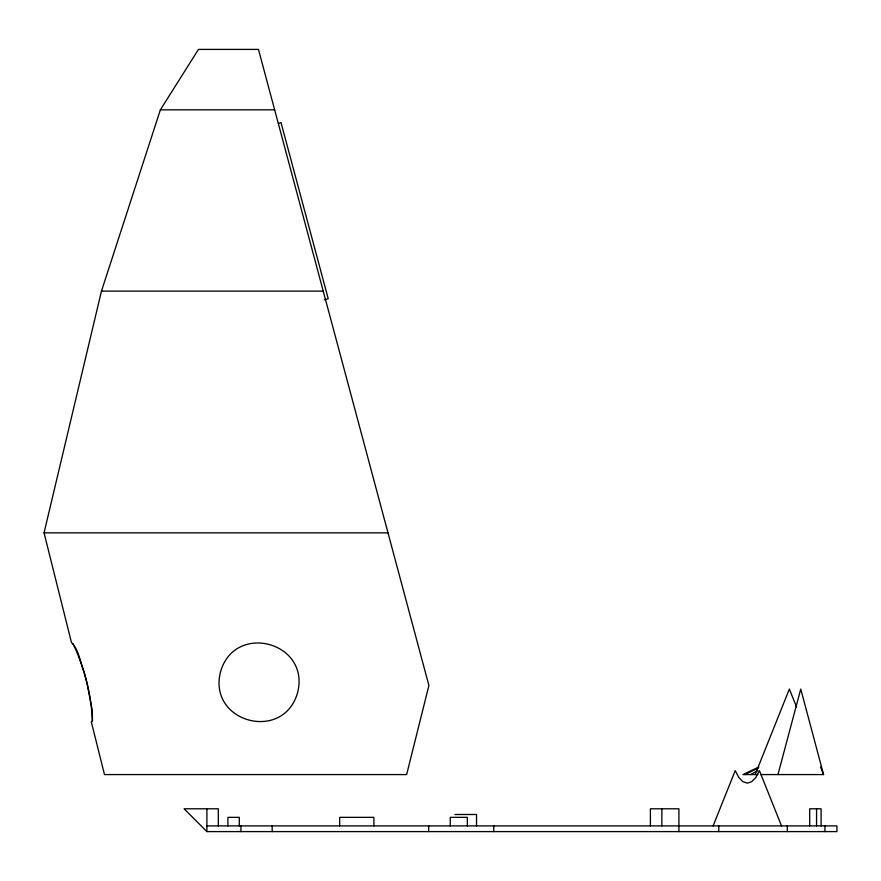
<?xml version="1.0" encoding="UTF-8"?>
<svg xmlns="http://www.w3.org/2000/svg" width="881" height="881" viewBox="0 0 881 881"><rect width="100%" height="100%" fill="white"/><g stroke="black" fill="none" stroke-linecap="round" stroke-linejoin="round"><path stroke-width="1.32" d="M84.003 671.95C80.27 662.292 78.916 649.738 71.449 642.469L44.05 532.851L101.458 291.126L160.375 109.828L198.456 49.402L258.463 49.402L428.904 685.506L406.637 774.575L104.487 774.575L91.36 722.079L92.296 720.823C91.503 694.371 84.301 667.622 73.024 643.725M777.956 774.575L800.763 689.063L823.57 774.575L760.622 774.575M713.114 825.893L735.228 770.622L738.763 777.416L742.892 781.678L747.319 783.143L751.746 781.678L755.865 777.416L759.411 770.622L781.524 825.893M755.149 774.575L789.365 689.063L796.512 706.925M750.579 774.575L757.715 770.688M744.874 774.575L758.464 767.902M758.849 767.01L742.925 774.575L757.891 774.575M324.296 299.815L328.228 298.758L281.006 122.547L278.341 123.593M160.375 109.828L274.652 109.828M101.458 291.126L323.228 291.126M44.05 532.851L388.003 532.851M454.871 814.496L476.533 814.496L476.533 825.893M206.903 825.893L836.95 825.893L836.95 831.598L206.903 831.598L184.096 808.791L218.312 808.791L218.312 825.893M91.36 722.079L92.505 720.823L92.274 710.493L87.065 683.568M820.497 766.922L823.57 774.575M84.345 673.238L86.767 682.268M824.946 825.893L824.946 831.598M821.092 825.893L821.092 808.791L809.694 808.791L809.694 825.893M816.566 808.791L816.566 825.893M787.317 825.893L787.317 831.598M718.764 825.893L718.764 831.598M678.91 831.598L678.91 808.791L650.398 808.791L650.398 825.893M661.851 808.791L661.851 825.893M493.745 825.893L493.745 831.598M467.348 825.893L467.348 817.348L450.246 817.348L450.246 825.893M428.651 825.893L428.651 831.598M373.885 825.893L373.885 817.348L339.681 817.348L339.681 825.893M272.174 825.893L272.174 831.598M240.965 825.893L240.965 831.598M239.313 825.893L239.313 817.348L227.904 817.348L227.904 825.893M206.903 808.791L206.903 831.598M220.503 671.95C207.608 722.453 283.517 742.793 297.602 692.598C310.497 642.095 234.588 621.755 220.503 671.95"/></g></svg>
